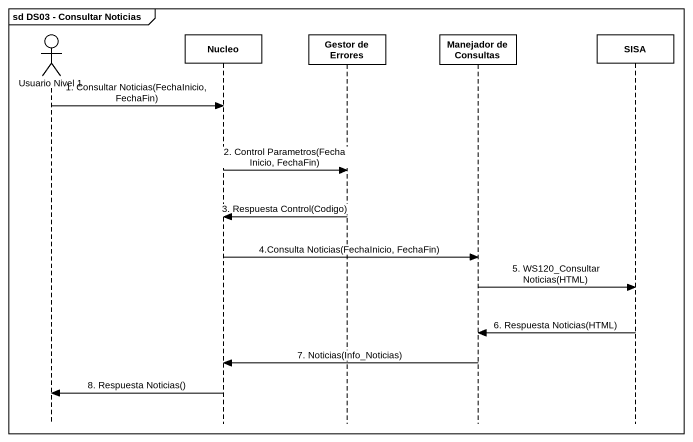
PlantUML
@startuml
mainframe sd DS03 - Consultar Noticias
hide footbox
actor "Usuario Nivel 1" as Usuario_Nivel_1
participant Nucleo
participant "Gestor de Errores" as Gestor_de_Errores
participant "Manejador de Consultas" as Manejador_de_Consultas
participant SISA

Usuario_Nivel_1 -> Nucleo : 1. Consultar Noticias(FechaInicio, FechaFin)
Nucleo -> Gestor_de_Errores : 2. Control Parametros(Fecha Inicio, FechaFin)
Gestor_de_Errores -> Nucleo : 3. Respuesta Control(Codigo)
Nucleo -> Manejador_de_Consultas : 4.Consulta Noticias(FechaInicio, FechaFin)
Manejador_de_Consultas -> SISA : 5. WS120_Consultar Noticias(HTML)
SISA -> Manejador_de_Consultas : 6. Respuesta Noticias(HTML)
Manejador_de_Consultas -> Nucleo : 7. Noticias(Info_Noticias)
Nucleo -> Usuario_Nivel_1 : 8. Respuesta Noticias()
@enduml
